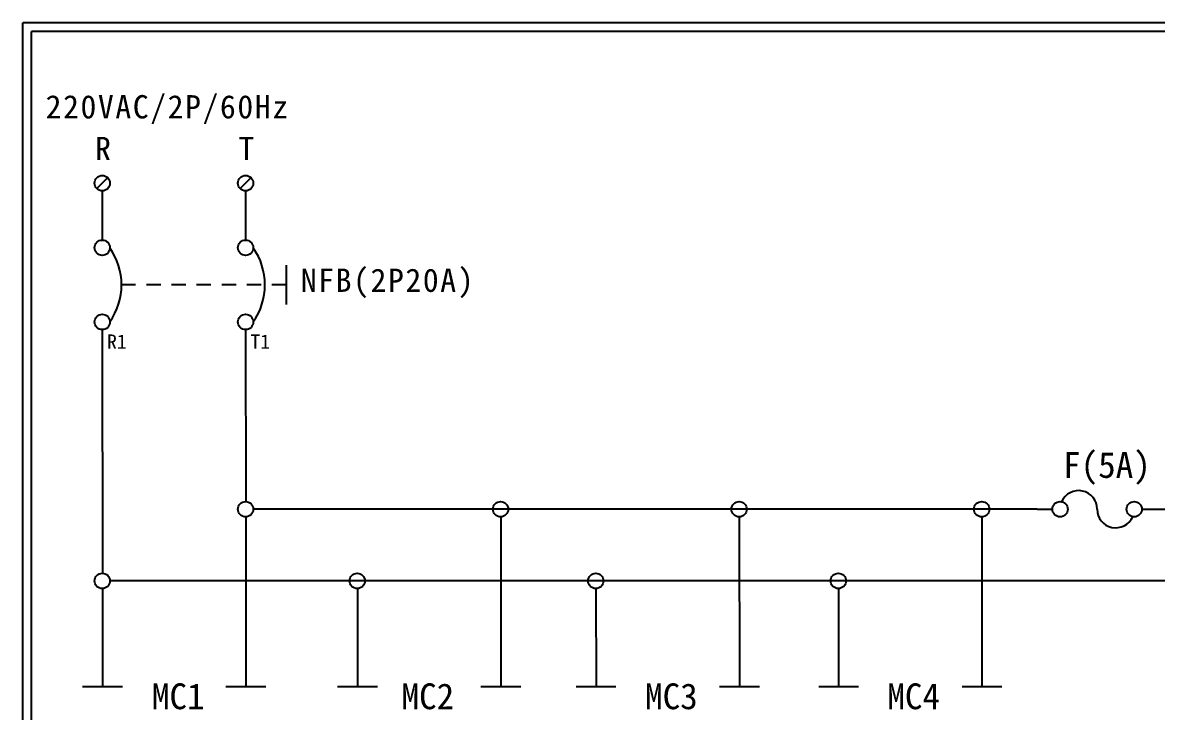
# Model space of a CAD drawing. Extents: x 10 to 297, y 3 to 207.
# Drawn here: x 10 to 168.3, y 110.8 to 207 of the extents above; entities that cross this region are included whole.
import ezdxf

# ---------------------------------------------------------------- set-up
doc = ezdxf.new("R2010")
doc.units = 0
doc.linetypes.add('HIDDEN9', pattern=[3.5, 2, -1.5])
doc.layers.get('0').update_dxf_attribs({"linetype": 'CONTINUOUS'})
doc.layers.add('圖框層', color=7, linetype='CONTINUOUS')
doc.layers.add('標尺寸層', color=3, linetype='CONTINUOUS')
doc.styles.add('STSL', font='KAIU.TTF')
doc.styles.add('標楷體', font='KAIU.TTF')

# ---------------------------------------------------------------- blocks, each defined once
blk = doc.blocks.new('FUSE')
at = {"color": 7}
for p, q in [((0, 0), (2.14, 0)), ((14.64, 0), (16.78, 0))]:
    blk.add_line(p, q, dxfattribs=at)
for centre in [(3.21, 0), (13.56, 0)]:
    blk.add_circle(centre, 1.07)
for centre, start, end in [((5.8, 0), 0, 156.116), ((10.98, 0), 180, 336.116)]:
    blk.add_arc(centre, 2.59, start, end, dxfattribs=at)

msp = doc.modelspace()

# ---------------------------------------------------------------- linework, layer by layer
for p, q in [((21.85, 185.35), (20.34, 183.83)), ((41.85, 185.35), (40.34, 183.83)), ((21.1, 164.1), (21.12, 130.19)), ((41.1, 164.1), (41.12, 140.19)), ((41.12, 138.05), (41.14, 114.4)), ((151.51, 139.12), (42.17, 139.12)), ((76.69, 138.05), (76.71, 114.4)), ((109.97, 138.05), (109.98, 114.4)), ((143.81, 138.05), (143.83, 114.4)), ((168.29, 139.12), (174.36, 139.12)), ((174.36, 129.12), (22.17, 129.12)), ((21.12, 128.05), (21.14, 114.4)), ((56.7, 128.05), (56.71, 114.4)), ((89.97, 128.05), (89.99, 114.4)), ((123.82, 128.05), (123.83, 114.4))]:
    msp.add_line(p, q)
at = {"color": 7, "linetype": 'HIDDEN9'}
msp.add_line((46.76, 170.41), (23.79, 170.41), dxfattribs=at)
for centre in [(21.1, 184.59), (41.1, 184.59), (21.1, 175.59), (41.1, 175.59), (21.1, 165.23), (41.1, 165.23), (41.1, 139.12), (76.67, 139.12), (109.95, 139.12), (143.79, 139.12), (21.1, 129.12), (56.67, 129.12), (89.95, 129.12), (123.79, 129.12)]:
    msp.add_circle(centre, 1.07)
at = {"color": 7}
for centre in [(14.74, 170.41), (34.74, 170.41)]:
    msp.add_arc(centre, 9.05, 325.1286, 34.8714, dxfattribs=at)
at = {"layer": '圖框層', "color": 7}
for p, q in [((297, 206.97), (10, 206.97)), ((10, 3), (10, 206.97)), ((295.75, 205.72), (11.25, 205.72)), ((11.25, 4.25), (11.25, 205.72))]:
    msp.add_line(p, q, dxfattribs=at)
at = {"layer": '標尺寸層', "color": 7}
for p, q in [((21.1, 183.52), (21.1, 176.66)), ((41.1, 183.52), (41.1, 176.66)), ((46.76, 173.14), (46.76, 167.68)), ((21.1, 164.16), (21.1, 164.1)), ((41.1, 164.16), (41.1, 164.1)), ((18.35, 114.4), (23.92, 114.4)), ((38.35, 114.4), (43.92, 114.4)), ((53.93, 114.4), (59.49, 114.4)), ((73.93, 114.4), (79.49, 114.4)), ((87.2, 114.4), (92.77, 114.4)), ((107.2, 114.4), (112.77, 114.4)), ((121.05, 114.4), (126.61, 114.4)), ((141.05, 114.4), (146.61, 114.4))]:
    msp.add_line(p, q, dxfattribs=at)

# ---------------------------------------------------------------- block references
at = {"color": 7}
msp.add_blockref('FUSE', (151.51, 139.12), dxfattribs=at)

# ---------------------------------------------------------------- texts
at = {"color": 0, "char_height": 3.25, "style": '標楷體'}
for s, insert, width, attachment_point in [('\\pt6.5;{\\T1.1;220VAC/2P/60Hz}', (13.2, 196.87), 35.213, 1), ('\\pt6.5;{\\T1.1;R}', (20.1, 191.05), 2, 1), ('\\pt6.5;{\\T1.1;T}', (40.1, 191.05), 2, 1), ('\\pt6.5;{\\T1.1;NFB(2P20A)}', (60.96, 172.68), 24.6072, 2)]:
    msp.add_mtext(s, dxfattribs=dict(at, insert=insert, width=width, attachment_point=attachment_point))
at = {"layer": '圖框層', "color": 4, "style": 'STSL'}
for s, height, p in [('R1', 2, (21.78, 161.49)), ('T1', 2, (41.78, 161.49)), ('F(5A)', 3.6, (155.14, 143.49)), ('MC1', 3.6, (28.03, 111.23)), ('MC2', 3.6, (62.85, 111.23)), ('MC3', 3.6, (96.83, 111.23)), ('MC4', 3.6, (130.63, 111.23))]:
    msp.add_text(s, height=height, dxfattribs=at).set_placement(p)

doc.saveas('drawing.dxf')
